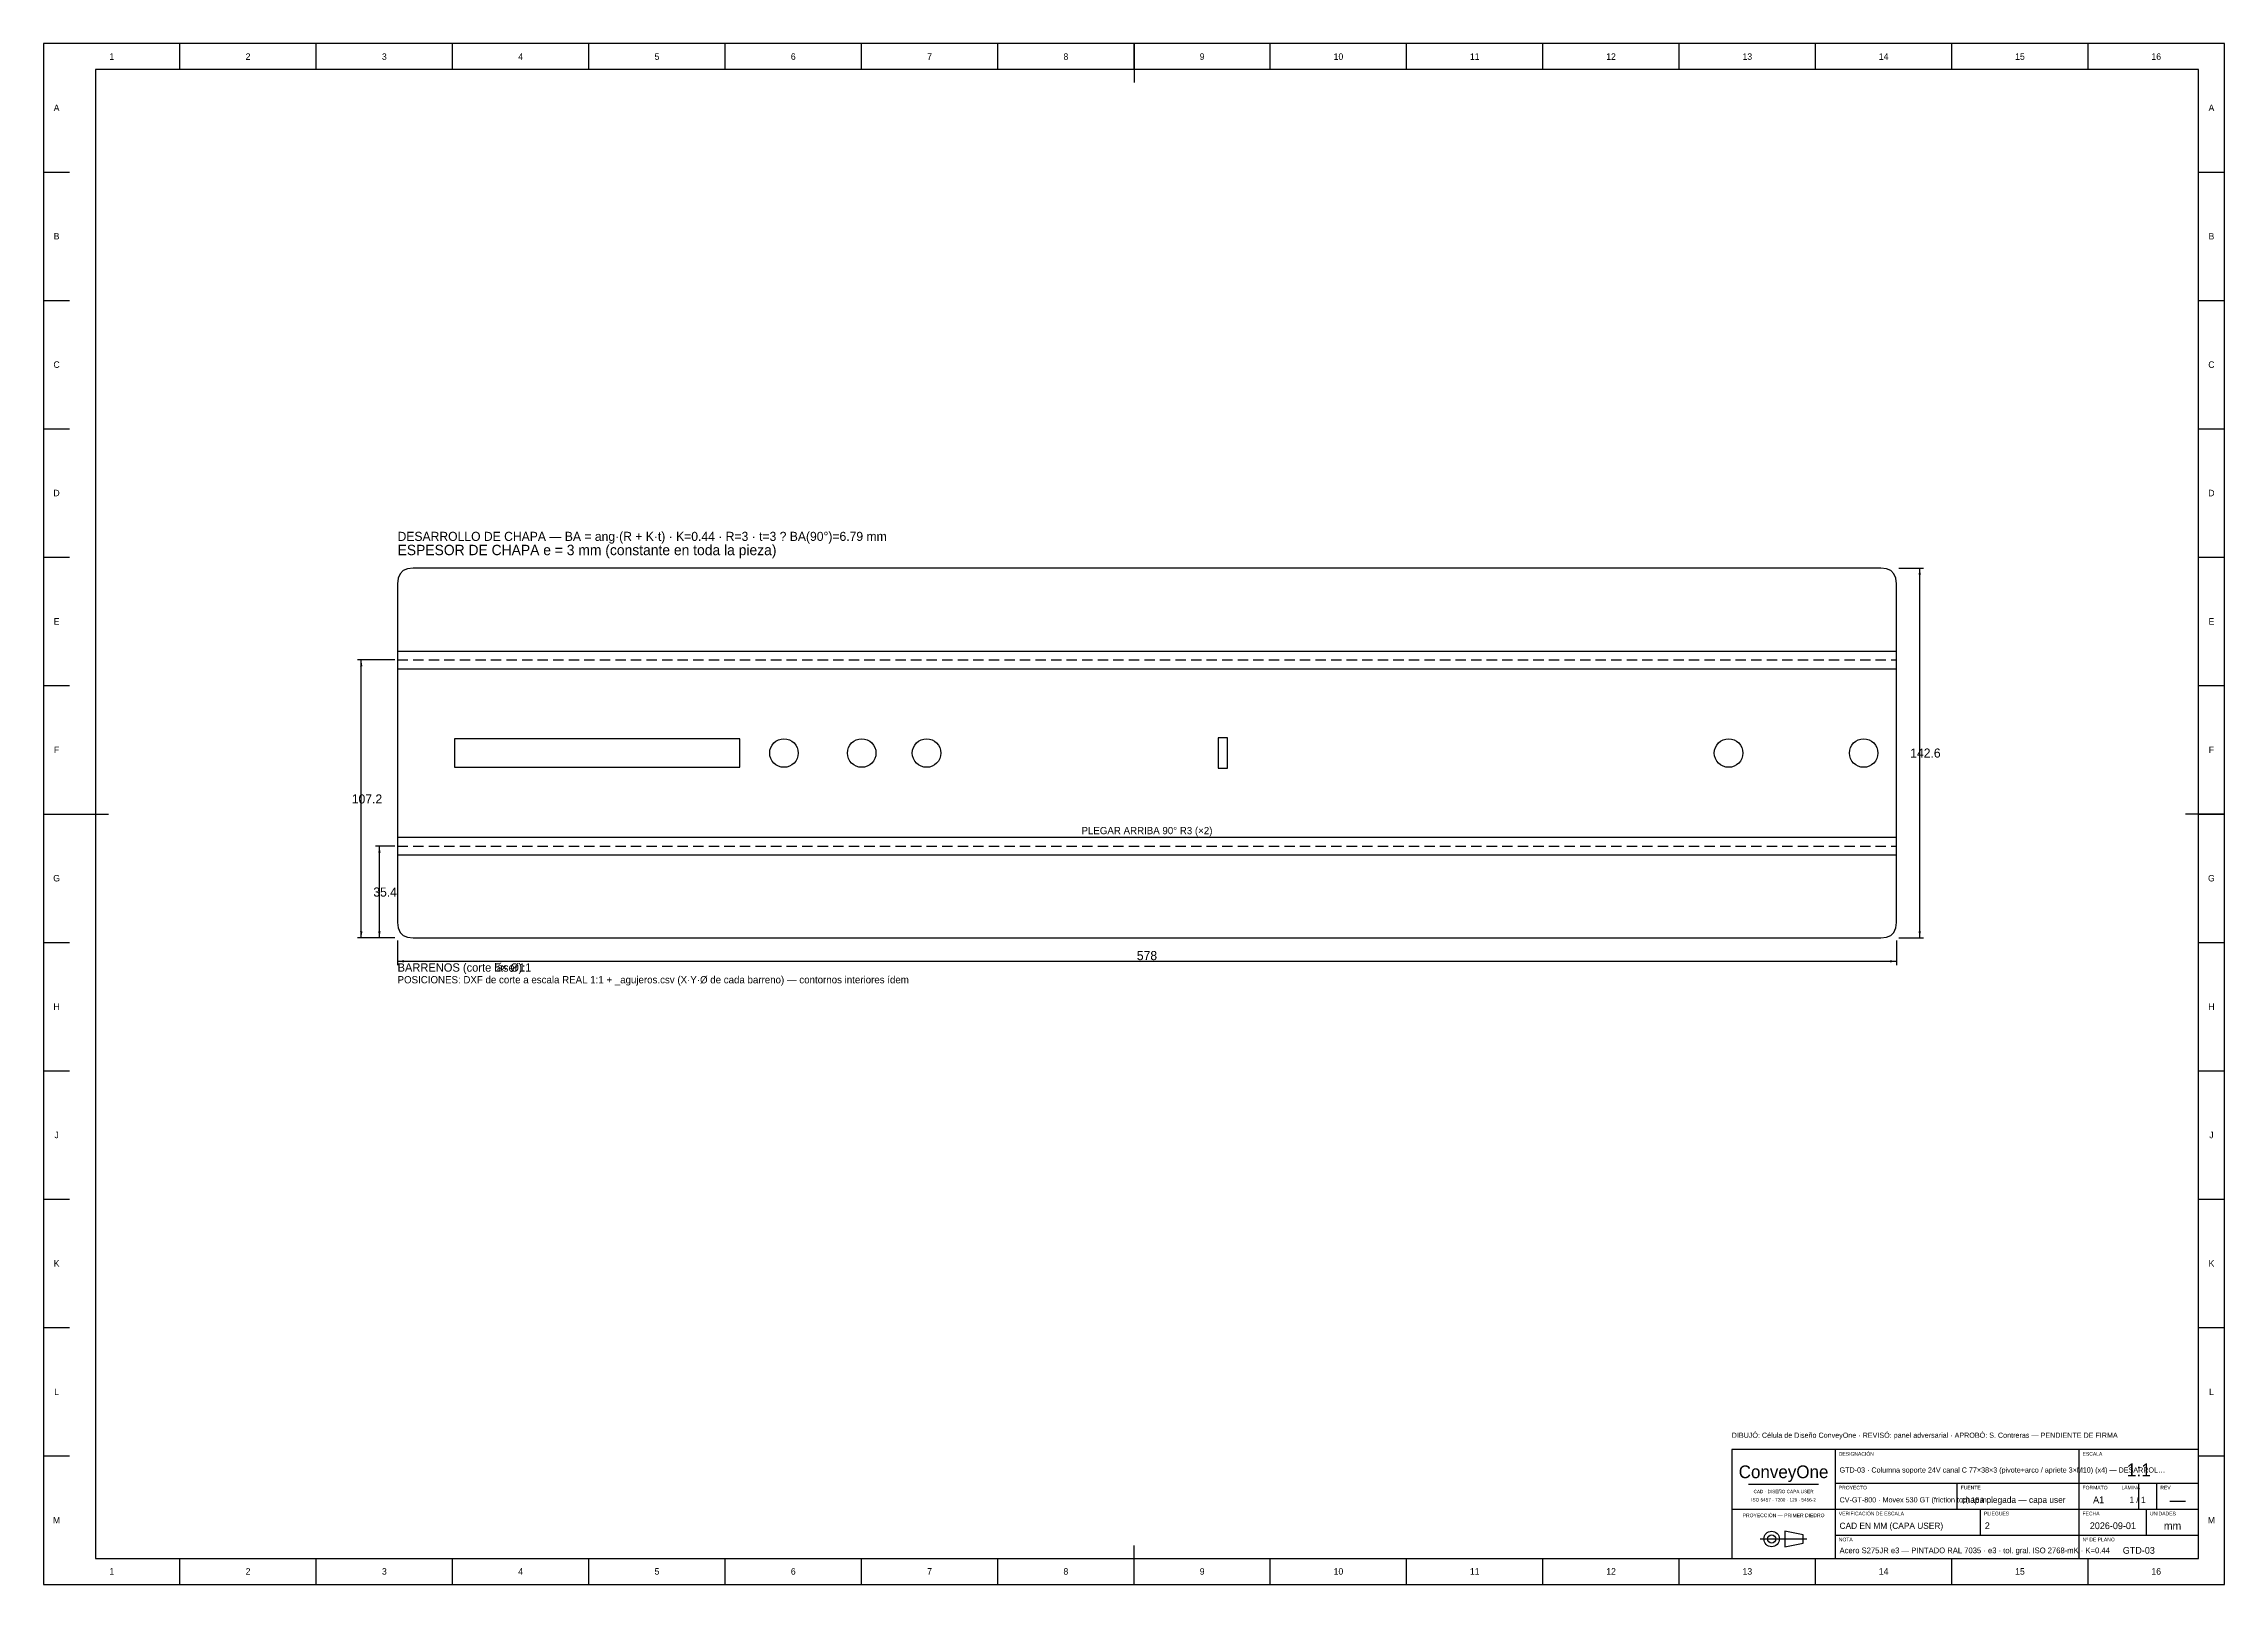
# Model space of a CAD drawing. Extents: x 0 to 841, y 0 to 594.
import ezdxf
from ezdxf.enums import TextEntityAlignment as Align

# ---------------------------------------------------------------- set-up
doc = ezdxf.new("R2010")
doc.units = 0
doc.linetypes.add('DASHED', pattern=[6, 4, -2])
for name, color, linetype in [('COTAS', 7, 'CONTINUOUS'), ('FINA', 7, 'CONTINUOUS'), ('NORMA', 7, 'CONTINUOUS'), ('PLIEGUE', 1, 'DASHED'), ('TEXTO', 7, 'CONTINUOUS'), ('VISIBLE', 7, 'CONTINUOUS')]:
    doc.layers.add(name, color=color, linetype=linetype)

msp = doc.modelspace()

# ---------------------------------------------------------------- linework, layer by layer
at = {"layer": 'COTAS'}
for p, q in [((715.5, 391.785), (725, 391.785)), ((723.5, 249.215), (723.5, 391.785)), ((135.5, 356.395), (121, 356.395)), ((122.5, 249.215), (122.5, 356.395)), ((135.5, 284.605), (128, 284.605)), ((129.5, 249.215), (129.5, 284.605)), ((135.5, 249.215), (121, 249.215)), ((135.5, 249.215), (128, 249.215)), ((136.5, 248.215), (136.5, 238.715)), ((714.5, 248.215), (714.5, 238.715)), ((715.5, 249.215), (725, 249.215)), ((136.5, 240.215), (714.5, 240.215))]:
    msp.add_line(p, q, dxfattribs=at)
for points in [[(723.5, 391.785), (723.95, 389.285), (723.05, 389.285)], [(122.5, 356.395), (122.95, 353.895), (122.05, 353.895)], [(129.5, 284.605), (129.95, 282.105), (129.05, 282.105)], [(122.5, 249.215), (122.95, 251.715), (122.05, 251.715)], [(129.5, 249.215), (129.95, 251.715), (129.05, 251.715)], [(723.5, 249.215), (723.95, 251.715), (723.05, 251.715)], [(136.5, 240.215), (139, 240.665), (139, 239.765)], [(714.5, 240.215), (712, 240.665), (712, 239.765)]]:
    msp.add_solid(points, dxfattribs=at)
at = {"layer": 'FINA'}
for p, q in [((841, 594), (0, 594)), ((0, 594), (0, 0)), ((52.5625, 584), (52.5625, 594)), ((105.125, 584), (105.125, 594)), ((157.6875, 584), (157.6875, 594)), ((210.25, 584), (210.25, 594)), ((262.8125, 584), (262.8125, 594)), ((315.375, 584), (315.375, 594)), ((367.9375, 584), (367.9375, 594)), ((420.5, 584), (420.5, 594)), ((473.0625, 584), (473.0625, 594)), ((525.625, 584), (525.625, 594)), ((578.1875, 584), (578.1875, 594)), ((630.75, 584), (630.75, 594)), ((683.3125, 584), (683.3125, 594)), ((735.875, 584), (735.875, 594)), ((788.4375, 584), (788.4375, 594)), ((841, 0), (841, 594)), ((0, 544.5), (10, 544.5)), ((831, 544.5), (841, 544.5)), ((0, 495), (10, 495)), ((831, 495), (841, 495)), ((0, 445.5), (10, 445.5)), ((831, 445.5), (841, 445.5)), ((0, 396), (10, 396)), ((831, 396), (841, 396)), ((136.5, 359.785), (714.5, 359.785)), ((0, 346.5), (10, 346.5)), ((136.5, 353.005), (714.5, 353.005)), ((831, 346.5), (841, 346.5)), ((0, 297), (10, 297)), ((831, 297), (841, 297)), ((136.5, 288.005), (714.5, 288.005)), ((136.5, 281.215), (714.5, 281.215)), ((0, 247.5), (10, 247.5)), ((831, 247.5), (841, 247.5)), ((0, 198), (10, 198)), ((831, 198), (841, 198)), ((0, 148.5), (10, 148.5)), ((831, 148.5), (841, 148.5)), ((0, 99), (10, 99)), ((831, 99), (841, 99)), ((0, 49.5), (10, 49.5)), ((831, 49.5), (841, 49.5)), ((657.5, 38.6), (684.5, 38.6)), ((691, 39), (785, 39)), ((738, 29), (738, 39)), ((785, 39), (831, 39)), ((808, 29), (808, 39)), ((815, 29), (815, 39)), ((651, 29), (691, 29)), ((691, 29), (785, 29)), ((747, 19), (747, 29)), ((785, 29), (831, 29)), ((811, 19), (811, 29)), ((662.03, 17.5), (679.97, 17.5)), ((691, 19), (785, 19)), ((785, 19), (831, 19)), ((52.5625, 0), (52.5625, 10)), ((105.125, 0), (105.125, 10)), ((157.6875, 0), (157.6875, 10)), ((210.25, 0), (210.25, 10)), ((262.8125, 0), (262.8125, 10)), ((315.375, 0), (315.375, 10)), ((367.9375, 0), (367.9375, 10)), ((420.5, 0), (420.5, 10)), ((473.0625, 0), (473.0625, 10)), ((525.625, 0), (525.625, 10)), ((578.1875, 0), (578.1875, 10)), ((630.75, 0), (630.75, 10)), ((683.3125, 0), (683.3125, 10)), ((735.875, 0), (735.875, 10)), ((788.4375, 0), (788.4375, 10)), ((0, 0), (841, 0))]:
    msp.add_line(p, q, dxfattribs=at)
at = {"layer": 'NORMA'}
for p, q in [((420.5, 594), (420.5, 579)), ((831, 584), (20, 584)), ((20, 584), (20, 10)), ((831, 10), (831, 584)), ((0, 297), (25, 297)), ((841, 297), (826, 297)), ((831, 52), (651, 52)), ((651, 52), (651, 10)), ((691, 10), (691, 52)), ((785, 10), (785, 52)), ((831, 10), (831, 52)), ((20, 10), (831, 10)), ((420.5, 0), (420.5, 15)), ((651, 10), (831, 10))]:
    msp.add_line(p, q, dxfattribs=at)
at = {"layer": 'PLIEGUE'}
for p, q in [((136.5, 356.395), (714.5, 356.395)), ((136.5, 284.605), (714.5, 284.605))]:
    msp.add_line(p, q, dxfattribs=at)
at = {"layer": 'TEXTO'}
for p, q in [((678.59, 19.11), (671.46, 20.49)), ((671.46, 20.49), (671.46, 14.51)), ((678.59, 15.89), (678.59, 19.11)), ((671.46, 14.51), (678.59, 15.89))]:
    msp.add_line(p, q, dxfattribs=at)
for radius in [2.99, 1.61]:
    msp.add_circle((666.4, 17.5), radius, dxfattribs=at)
at = {"layer": 'VISIBLE'}
for p, q in [((136.74, 387.945), (136.5, 385.785)), ((137.46, 389.625), (136.74, 387.945)), ((138.66, 390.825), (137.46, 389.625)), ((140.34, 391.545), (138.66, 390.825)), ((142.5, 391.785), (140.34, 391.545)), ((708.5, 391.785), (142.5, 391.785)), ((710.66, 391.545), (708.5, 391.785)), ((712.34, 390.825), (710.66, 391.545)), ((713.54, 389.625), (712.34, 390.825)), ((714.26, 387.945), (713.54, 389.625)), ((714.5, 385.785), (714.26, 387.945)), ((136.5, 385.785), (136.5, 255.215)), ((714.5, 255.215), (714.5, 385.785)), ((268.5, 326.005), (158.5, 326.005)), ((158.5, 326.005), (158.5, 315.005)), ((268.5, 315.005), (268.5, 326.005)), ((456.5, 326.305), (452.9, 326.305)), ((452.9, 326.305), (452.9, 314.705)), ((456.5, 314.705), (456.5, 326.305)), ((158.5, 315.005), (268.5, 315.005)), ((452.9, 314.705), (456.5, 314.705)), ((136.5, 255.215), (136.74, 253.055)), ((136.74, 253.055), (137.46, 251.375)), ((713.54, 251.375), (714.26, 253.055)), ((714.26, 253.055), (714.5, 255.215)), ((137.46, 251.375), (138.66, 250.175)), ((138.66, 250.175), (140.34, 249.455)), ((140.34, 249.455), (142.5, 249.215)), ((142.5, 249.215), (708.5, 249.215)), ((708.5, 249.215), (710.66, 249.455)), ((710.66, 249.455), (712.34, 250.175)), ((712.34, 250.175), (713.54, 251.375))]:
    msp.add_line(p, q, dxfattribs=at)
for centre in [(285.5, 320.505), (315.5, 320.505), (340.5, 320.505), (649.8, 320.505), (701.9, 320.505)]:
    msp.add_circle(centre, 5.5, dxfattribs=at)

# ---------------------------------------------------------------- texts
at = {"layer": 'COTAS'}
for s, p in [('142.6', (725.7, 320.5)), ('107.2', (124.7, 302.805)), ('35.4', (131.7, 266.91)), ('578', (425.5, 242.415))]:
    msp.add_text(s, height=3.5, dxfattribs=at).set_placement(p, align=Align.MIDDLE_CENTER)
at = {"layer": 'TEXTO'}
for s, height, p in [('1', 2.5, (26.2813, 589)), ('2', 2.5, (78.8438, 589)), ('3', 2.5, (131.4063, 589)), ('4', 2.5, (183.9688, 589)), ('5', 2.5, (236.5313, 589)), ('6', 2.5, (289.0938, 589)), ('7', 2.5, (341.6563, 589)), ('8', 2.5, (394.2188, 589)), ('9', 2.5, (446.7813, 589)), ('10', 2.5, (499.3438, 589)), ('11', 2.5, (551.9063, 589)), ('12', 2.5, (604.4688, 589)), ('13', 2.5, (657.0313, 589)), ('14', 2.5, (709.5938, 589)), ('15', 2.5, (762.1563, 589)), ('16', 2.5, (814.7188, 589)), ('A', 2.5, (5, 569.25)), ('A', 2.5, (836, 569.25)), ('B', 2.5, (5, 519.75)), ('B', 2.5, (836, 519.75)), ('C', 2.5, (5, 470.25)), ('C', 2.5, (836, 470.25)), ('D', 2.5, (5, 420.75)), ('D', 2.5, (836, 420.75)), ('E', 2.5, (5, 371.25)), ('E', 2.5, (836, 371.25)), ('F', 2.5, (5, 321.75)), ('F', 2.5, (836, 321.75)), ('PLEGAR ARRIBA 90° R3 (×2)', 2.8, (425.5, 290.605)), ('G', 2.5, (5, 272.25)), ('G', 2.5, (836, 272.25)), ('H', 2.5, (5, 222.75)), ('H', 2.5, (836, 222.75)), ('J', 2.5, (5, 173.25)), ('J', 2.5, (836, 173.25)), ('K', 2.5, (5, 123.75)), ('K', 2.5, (836, 123.75)), ('L', 2.5, (5, 74.25)), ('L', 2.5, (836, 74.25)), ('ConveyOne', 4.9, (671, 43.4)), ('1:1', 5, (808, 44.1)), ('CAD · DISEÑO CAPA USER', 1.3, (671, 35.8)), ('A1', 2.6, (792.5, 32.6)), ('1 / 1', 2.4, (807.5, 32.6)), ('M', 2.5, (5, 24.75)), ('PROYECCIÓN — PRIMER DIEDRO', 1.4, (671, 26.6)), ('ISO 5457 · 7200 · 129 · 5456-2', 1.3, (671, 32.6)), ('—', 4.6, (823, 32.6)), ('M', 2.5, (836, 24.75)), ('2026-09-01', 2.6, (798, 22.6)), ('mm', 3, (821, 22.6)), ('GTD-03', 2.6, (808, 13.1)), ('1', 2.5, (26.2813, 5)), ('2', 2.5, (78.8438, 5)), ('3', 2.5, (131.4063, 5)), ('4', 2.5, (183.9688, 5)), ('5', 2.5, (236.5313, 5)), ('6', 2.5, (289.0938, 5)), ('7', 2.5, (341.6563, 5)), ('8', 2.5, (394.2188, 5)), ('9', 2.5, (446.7813, 5)), ('10', 2.5, (499.3438, 5)), ('11', 2.5, (551.9063, 5)), ('12', 2.5, (604.4688, 5)), ('13', 2.5, (657.0313, 5)), ('14', 2.5, (709.5938, 5)), ('15', 2.5, (762.1563, 5)), ('16', 2.5, (814.7188, 5))]:
    msp.add_text(s, height=height, dxfattribs=at).set_placement(p, align=Align.MIDDLE_CENTER)
for s, height, p in [('DESARROLLO DE CHAPA — BA = ang·(R + K·t) · K=0.44 · R=3 · t=3 ? BA(90°)=6.79 mm', 3.5, (136.5, 402.285)), ('ESPESOR DE CHAPA e = 3 mm (constante en toda la pieza)', 4, (136.5, 396.785)), ('BARRENOS (corte láser): ', 3.2, (136.5, 236.215)), ('5× Ø11', 3.2, (173.9272, 236.215)), ('POSICIONES: DXF de corte a escala REAL 1:1 + _agujeros.csv (X·Y·Ø de cada barreno) — contornos interiores ídem', 2.8, (136.5, 231.715)), ('DIBUJÓ: Célula de Diseño ConveyOne · REVISÓ: panel adversarial · APROBÓ: S. Contreras — PENDIENTE DE FIRMA', 2, (651, 56.5)), ('DESIGNACIÓN', 1.4, (692.3, 49.6)), ('ESCALA', 1.4, (786.3, 49.6)), ('PROYECTO', 1.4, (692.3, 36.6)), ('FUENTE', 1.4, (739.3, 36.6)), ('FORMATO', 1.4, (786.3, 36.6)), ('LÁMINA', 1.4, (801.3, 36.6)), ('REV', 1.4, (816.3, 36.6)), ('VERIFICACIÓN DE ESCALA', 1.4, (692.3, 26.6)), ('PLIEGUES', 1.4, (748.3, 26.6)), ('FECHA', 1.4, (786.3, 26.6)), ('UNIDADES', 1.4, (812.3, 26.6)), ('NOTA', 1.4, (692.3, 16.6)), ('Nº DE PLANO', 1.4, (786.3, 16.6))]:
    msp.add_text(s, height=height, dxfattribs=at).set_placement(p)
for s, height, p in [('GTD-03 · Columna soporte 24V canal C 77×38×3 (pivote+arco / apriete 3×M10) (x4) — DESARROL…', 2, (692.6, 44.1)), ('CV-GT-800 · Movex 530 GT (friction top) 18 in…', 2, (692.6, 32.6)), ('chapa plegada — capa user', 2.4, (739.6, 32.6)), ('CAD EN MM (CAPA USER)', 2.4, (692.6, 22.6)), ('2', 2.6, (748.6, 22.6)), ('Acero S275JR e3 — PINTADO RAL 7035 · e3 · tol. gral. ISO 2768-mK · K=0.44', 2.2, (692.6, 13.1))]:
    msp.add_text(s, height=height, dxfattribs=at).set_placement(p, align=Align.MIDDLE_LEFT)

doc.saveas('drawing.dxf')
